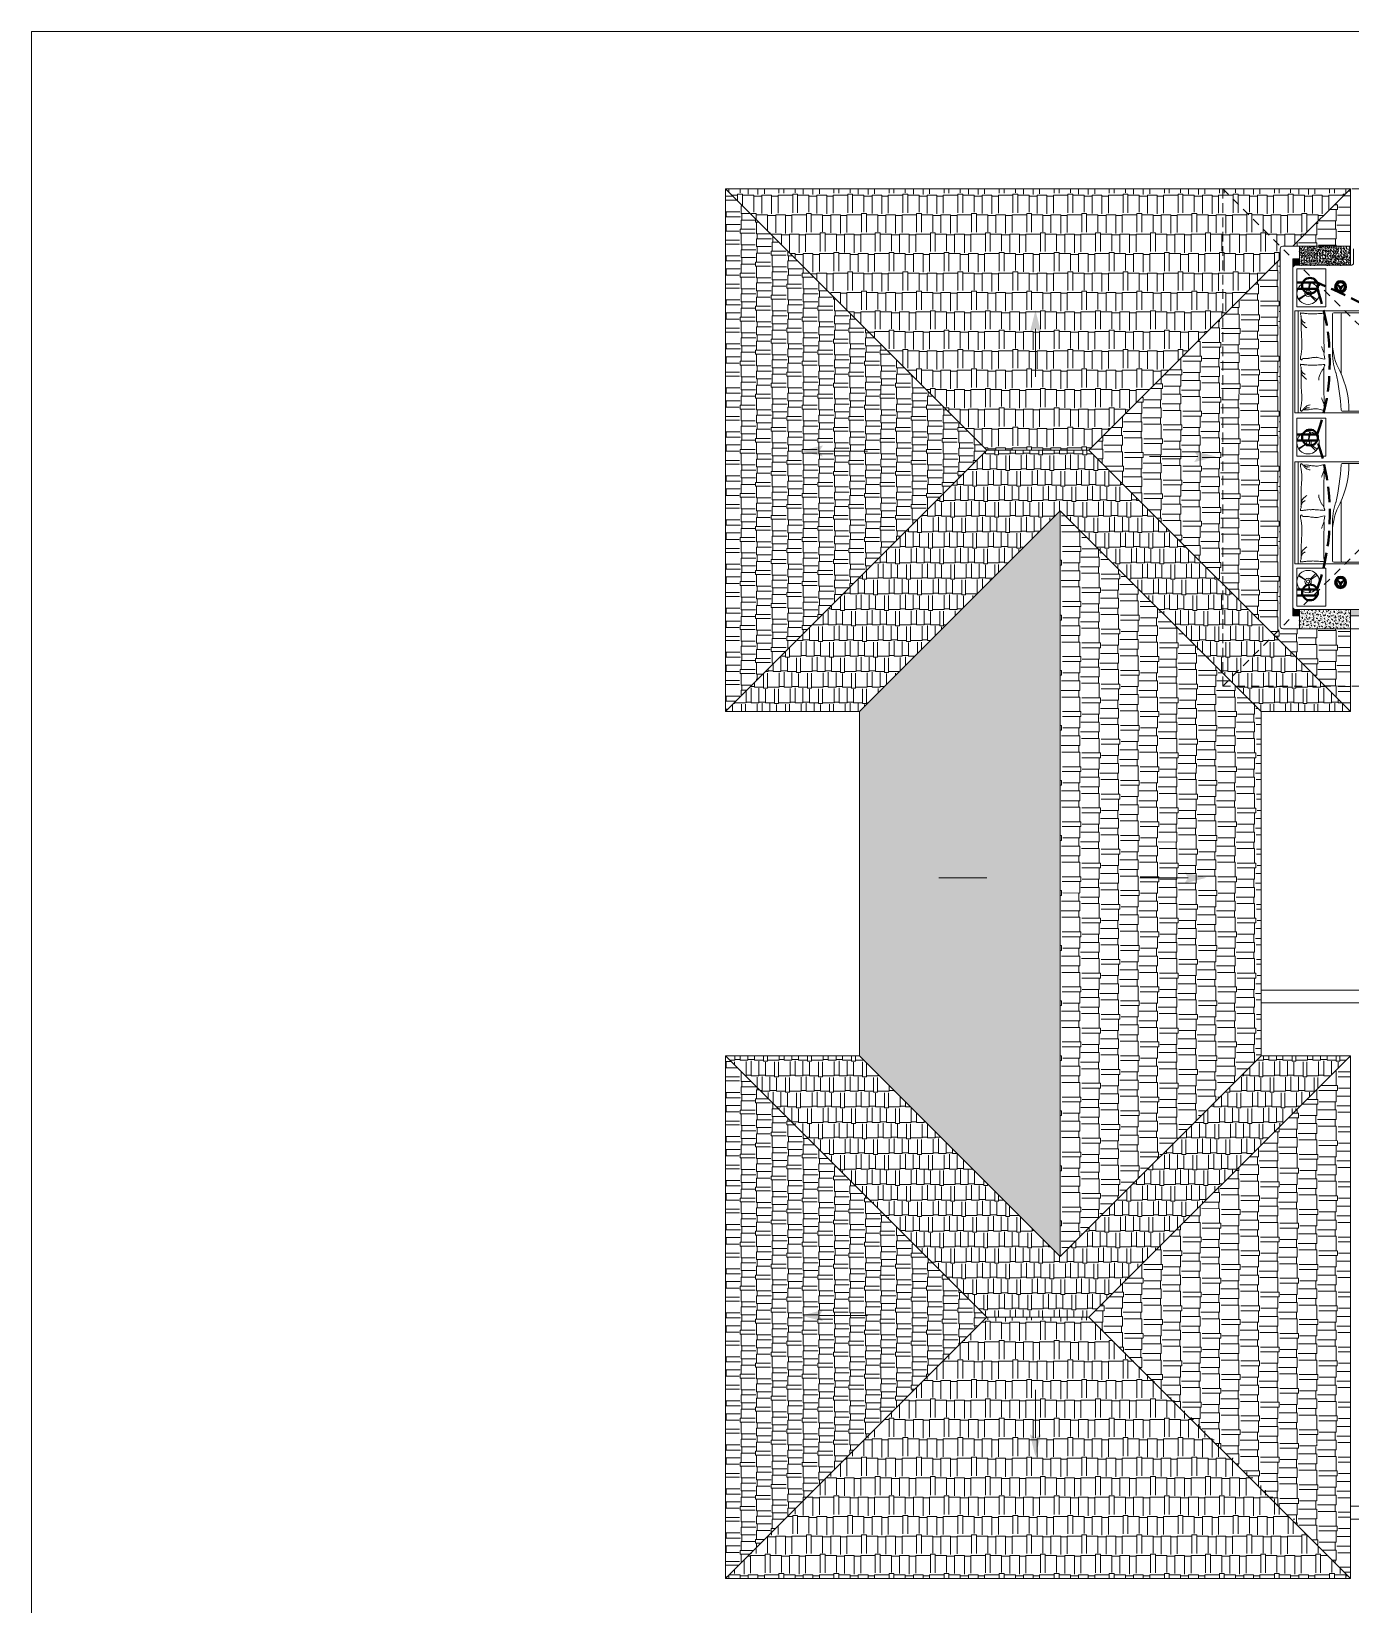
# Model space of a CAD drawing. Header units: metres. Extents: x 14 to 2416, y -346 to 476.
# Drawn here: x 113.19 to 133.88, y -153.24 to -128.56 of the extents above; entities that cross this region are included whole.
import ezdxf

# ---------------------------------------------------------------- set-up
doc = ezdxf.new("R2010")
doc.units = ezdxf.units.M
for name, pattern in [('0', [0]), ('CONTINU', [0]), ('CONTINUA', [0]), ('Dash Style-2', [0.694425, 0.48607, -0.208355]), ('HIDDEN2', [0.1875, 0.125, -0.0625])]:
    doc.linetypes.add(name, pattern=pattern)
doc.layers.get('0').update_dxf_attribs({"linetype": '0', "lineweight": 20})
doc.layers.get('Defpoints').update_dxf_attribs({"color": 6})
for name, color, linetype, lineweight in [('A-ANNO-TEXT', 20, 'Continuous', 13), ('A-WALL', 250, 'Continuous', 20), ('baños', 251, 'Continuous', 0), ('Columnas', 7, 'Continuous', 18), ('E Salida TCorrientes', 24, 'CONTINUA', 40), ('E Tuberia Emp Piso', 24, 'Dash Style-2', 40), ('MAVA', 1, 'Continuous', 15), ('MOBILIARIOS', 252, 'Continuous', 0), ('muros bajitos', 252, 'Continuous', 5), ('piso', 253, 'Continuous', 0), ('textos', 7, 'Continuous', 0)]:
    doc.layers.add(name, color=color, linetype=linetype, lineweight=lineweight)
doc.layers.add('HATCH', color=8, linetype='Continuous')
doc.layers.add('MAVA Luminarias', color=1, linetype='Continuous')
doc.layers.add('RELLENO SECCION', color=8, linetype='Continuous', lineweight=0, transparency=0.4)
doc.layers.add('Techos 1', color=7, linetype='HIDDEN2', lineweight=9, true_color=0x42391a)
doc.layers.add('Techos 2do', color=7, linetype='CONTINUA', lineweight=5, true_color=0x42391a)
doc.styles.get("Standard").update_dxf_attribs({"font": 'arial.ttf', "height": 0.1875})
pattern_1 = [(50, (114.33107, 55.238796), (0.058299094, -0.005100507), [0.006096, -0.067056]), (355, (114.33107, 55.238796), (-0.011277895, 0.06113819), [0.0048768, -0.053644987]), (100.451445, (114.33593, 55.23837), (0.0470212, 0.05603768), [0.005180803, -0.056988878]), (46.1842, (114.33107, 55.25505), (0.086745293, -0.013453545), [0.009144, -0.100584]), (96.63556, (114.3383, 55.25393), (0.07596932, 0.07917636), [0.00777121, -0.085483395]), (351.18415, (114.33107, 55.25505), (0.07596932, 0.07917636), [0.00731519, -0.080467114]), (21, (114.3392, 55.25099), (0.048516605, -0.032724863), [0.006096, -0.067056]), (326, (114.3392, 55.25099), (0.01977665, 0.05894015), [0.0048768, -0.0536448]), (71.451445, (114.34324, 55.24826), (0.068293254, 0.026215286), [0.005180803, -0.05698878]), (37.5, (114.331071, 55.238796), (0.000988353, 0.0270576124), [0, -0.05299456, 0, -0.0544576, 0, -0.053848]), (7.5, (114.33107, 55.238796), (0.021382292, 0.032057784), [0, -0.03104896, 0, -0.05177536, 0, -0.0205232]), (327.5, (114.312946, 55.238796), (0.0433889905, -0.001833198), [0, -0.02032, 0, -0.0633984, 0, -0.0841248]), (317.5, (114.304818, 55.238796), (0.047401338, 0.008136477), [0, -0.026416, 0, -0.04210304, 0, -0.0597408])]
pattern_2 = [(0, (1.32934, 235.69313), (0.51816, 0.24384), [0.12192, -0.1016, 0.14224, -0.06096, 0.18288, -0.08128]), (0, (1.45126, 235.7033), (0.51816, 0.24384), [0.1016, -0.38608, 0.08128, -0.12192]), (0, (1.6951, 235.6779), (0.51816, 0.24384), [0.06096, -0.62992]), (90, (1.32934, 235.69313), (-0.17272, 0.24384), [0.23368, -0.74168]), (90, (1.45126, 235.69313), (-0.17272, 0.24384), [0.2286, -0.74676]), (90, (1.55286, 235.69313), (-0.17272, 0.24384), [0.21336, -0.762]), (90, (1.6951, 235.67789), (-0.17272, 0.24384), [0.23368, -0.74168]), (90, (1.75606, 235.67789), (-0.17272, 0.24384), [0.23368, -0.74168]), (90, (1.93894, 235.69313), (-0.17272, 0.24384), [0.22352, -0.75184])]
pattern_3 = [(180, (0.00952, 45.04422), (-0.6477, -0.3048), [0.1524, -0.127, 0.1778, -0.0762, 0.2286, -0.1016]), (180, (-0.14288, 45.03152), (-0.6477, -0.3048), [0.127, -0.4826, 0.1016, -0.1524]), (180, (-0.44768, 45.06327), (-0.6477, -0.3048), [0.0762, -0.7874]), (270, (0.00952, 45.04422), (0.2159, -0.3048), [0.2921, -0.9271]), (270, (-0.14288, 45.04422), (0.2159, -0.3048), [0.28575, -0.93345]), (270, (-0.26988, 45.04422), (0.2159, -0.3048), [0.2667, -0.9525]), (270, (-0.44768, 45.06327), (0.2159, -0.3048), [0.2921, -0.9271]), (270, (-0.52388, 45.06327), (0.2159, -0.3048), [0.2921, -0.9271]), (270, (-0.75248, 45.04422), (0.2159, -0.3048), [0.2794, -0.9398])]
pattern_4 = [(89.9973, (208.9486, 54.50617), (-0.304769, 0.6477146), [0.1524, -0.127, 0.1778, -0.0762, 0.2286, -0.1016]), (89.9973, (208.93592, 54.65857), (-0.304769, 0.6477146), [0.127, -0.4826, 0.1016, -0.1524]), (89.9973, (208.96768, 54.96336), (-0.304769, 0.6477146), [0.0762, -0.7874]), (179.9973, (208.9486, 54.50617), (-0.3048103, -0.2158854), [0.2921, -0.9271]), (179.9973, (208.94862, 54.65857), (-0.3048103, -0.2158854), [0.28575, -0.93345]), (179.9973, (208.94862, 54.78557), (-0.3048103, -0.2158854), [0.2667, -0.9525]), (179.9973, (208.96768, 54.96336), (-0.3048103, -0.2158854), [0.2921, -0.9271]), (179.9973, (208.96768, 55.03956), (-0.3048103, -0.2158854), [0.2921, -0.9271]), (179.9973, (208.94865, 55.26817), (-0.3048103, -0.2158854), [0.2794, -0.9398])]
pattern_5 = [(270, (201.86138, 54.20617), (0.24384, -0.51816), [0.12192, -0.1016, 0.14224, -0.06096, 0.18288, -0.08128]), (270, (201.87154, 54.08425), (0.24384, -0.51816), [0.1016, -0.38608, 0.08128, -0.12192]), (270, (201.84614, 53.8404), (0.24384, -0.51816), [0.06096, -0.62992]), (0, (201.86138, 54.20617), (0.24384, 0.17272), [0.23368, -0.74168]), (0, (201.86138, 54.08425), (0.24384, 0.17272), [0.2286, -0.74676]), (0, (201.86138, 53.98265), (0.24384, 0.17272), [0.21336, -0.762]), (0, (201.84614, 53.8404), (0.24384, 0.17272), [0.23368, -0.74168]), (0, (201.84614, 53.77945), (0.24384, 0.17272), [0.23368, -0.74168]), (0, (201.86138, 53.59657), (0.24384, 0.17272), [0.22352, -0.75184])]

# ---------------------------------------------------------------- blocks, each defined once
blk = doc.blocks.new('A$C89702949')
at = {"layer": 'HATCH'}
h = blk.add_hatch(dxfattribs=at)
h.set_pattern_fill('AR-CONC', color=256, scale=0.00032)
h.set_pattern_definition(pattern_1)
h.paths.add_polyline_path([(0, 19.989), (0, 19.689), (0.8, 19.689), (0.8, 19.989)])
h = blk.add_hatch(dxfattribs=at)
h.set_pattern_fill('AR-CONC', color=256, scale=0.00032)
h.set_pattern_definition(pattern_1)
h.paths.add_polyline_path([(0, 14.289), (0, 13.989), (0.8, 13.989), (0.8, 14.289)])
at = {"layer": 'Columnas'}
for points in [[(0, 19.989), (0, 19.689), (0.8, 19.689), (0.8, 19.989)], [(0, 14.289), (0, 13.989), (0.8, 13.989), (0.8, 14.289)]]:
    blk.add_lwpolyline(points, close=True, dxfattribs=at)
blk = doc.blocks.new('PL BASE 2N NASAS 09')
at = {"layer": 'RELLENO SECCION', "true_color": 0xc7c8ca}
h = blk.add_hatch(color=9, dxfattribs=at)
h.dxf.hatch_style = 1
edge = h.paths.add_edge_path()
edge.add_line((158.648, -5.412), (158.548, -5.412))
edge.add_line((158.548, -5.412), (158.548, -5.452))
edge.add_line((158.548, -5.452), (158.548, -5.552))
edge.add_arc((158.588, -5.552), 0.04, 90, 180, ccw=False)
edge.add_line((158.588, -5.512), (158.648, -5.512))
edge.add_line((158.648, -5.512), (158.648, -5.412))
h = blk.add_hatch(color=9, dxfattribs=at)
h.dxf.hatch_style = 1
edge = h.paths.add_edge_path()
edge.add_line((158.648, -11.012), (158.548, -11.012))
edge.add_line((158.548, -11.012), (158.548, -10.972))
edge.add_line((158.548, -10.972), (158.548, -10.872))
edge.add_arc((158.588, -10.872), 0.04, 180, 270)
edge.add_line((158.588, -10.912), (158.648, -10.912))
edge.add_line((158.648, -10.912), (158.648, -11.012))
h = blk.add_hatch(color=9, dxfattribs=at)
h.dxf.hatch_style = 1
edge = h.paths.add_edge_path()
edge.add_line((160.579, -11.012), (162.748, -11.012))
edge.add_line((162.748, -11.012), (162.747, -10.962))
edge.add_line((162.747, -10.962), (162.747, -10.871))
edge.add_arc((162.707, -10.872), 0.04, -90, 0.8237, ccw=False)
edge.add_line((162.707, -10.912), (159.447, -10.912))
edge.add_line((159.447, -10.912), (159.447, -11.012))
edge.add_line((159.447, -11.012), (160.579, -11.012))
at = {"layer": 'A-WALL'}
for p, q in [((158.388, -5.212), (159.458, -5.212)), ((158.648, -5.512), (158.588, -5.512)), ((158.648, -10.912), (158.588, -10.912)), ((159.448, -10.912), (162.708, -10.912))]:
    blk.add_line(p, q, dxfattribs=at)
for points in [[(159.448, -11.012), (160.658, -11.012, -0.414216), (160.698, -11.052), (160.698, -11.172, -0.414213), (160.658, -11.212), (158.388, -11.212, -0.414214), (158.348, -11.172), (158.348, -5.252)], [(159.498, -5.252), (159.498, -5.472, -0.414214), (159.458, -5.512), (159.448, -5.512)]]:
    blk.add_lwpolyline(points, format="xyb", dxfattribs=at)
blk.add_lwpolyline([(158.648, -5.412), (158.548, -5.412), (158.548, -11.012), (158.588, -11.012), (158.648, -11.012)], dxfattribs=at)
for centre, start, end in [((158.388, -5.252), 90, 180), ((158.588, -5.552), 90, 180), ((158.588, -10.872), 180, 270)]:
    blk.add_arc(centre, 0.04, start, end, dxfattribs=at)
at = {"layer": 'muros bajitos'}
for p, q in [((160.948, -16.88), (158.048, -16.88)), ((160.87, -17.08), (158.048, -17.08))]:
    blk.add_line(p, q, dxfattribs=at)
at = {"layer": 'piso'}
for p, q in [((159.448, -24.979), (160.948, -24.979)), ((159.448, -25.179), (160.988, -25.179))]:
    blk.add_line(p, q, dxfattribs=at)
at = {"layer": 'Techos 1', "linetype": 'ByBlock'}
for p, q in [((149.648, -12.512), (149.648, -4.312)), ((149.648, -4.312), (159.448, -4.312)), ((149.648, -4.312), (153.748, -8.412)), ((159.448, -4.312), (158.548, -5.212)), ((159.448, -4.312), (159.448, -5.212)), ((158.348, -5.412), (155.348, -8.412)), ((149.648, -12.512), (153.748, -8.412)), ((153.748, -8.412), (155.348, -8.412)), ((159.448, -12.512), (155.348, -8.412)), ((151.748, -12.512), (154.898, -9.362)), ((154.898, -21.062), (154.898, -9.362)), ((158.048, -12.512), (154.898, -9.362)), ((159.448, -11.212), (159.448, -12.512)), ((151.748, -12.512), (149.648, -12.512)), ((151.748, -12.512), (151.748, -17.912)), ((159.448, -12.512), (158.048, -12.512)), ((158.048, -12.512), (158.048, -17.912)), ((149.648, -26.112), (149.648, -17.912)), ((149.648, -17.912), (151.748, -17.912)), ((149.648, -17.912), (153.748, -22.012)), ((151.748, -17.912), (154.898, -21.062)), ((158.048, -17.912), (154.898, -21.062)), ((159.448, -17.912), (155.348, -22.012)), ((158.048, -17.912), (159.448, -17.912)), ((159.448, -17.912), (159.448, -26.112)), ((153.748, -22.012), (149.648, -26.112)), ((153.748, -22.012), (155.348, -22.012)), ((155.348, -22.012), (159.448, -26.112)), ((159.448, -26.112), (149.648, -26.112))]:
    blk.add_line(p, q, dxfattribs=at)
at = {"layer": 'Techos 1'}
for p, q in [((157.448, -4.312), (185.498, -4.312)), ((157.448, -4.312), (161.348, -8.212)), ((157.448, -12.112), (157.448, -4.312)), ((157.448, -12.112), (161.348, -8.212)), ((172.194, -12.112), (157.448, -12.112))]:
    blk.add_line(p, q, dxfattribs=at)
at = {"layer": 'Techos 1', "linetype": 'CONTINU'}
blk.add_line((159.448, -4.312), (158.548, -5.212), dxfattribs=at)
at = {"color": 1}
blk.add_blockref('A$C89702949', (158.648, -25.201), dxfattribs=at)
at = {"layer": 'baños', "linetype": 'Continuous', "flags": 8}
for tag, p in [('MODELNUMBER', (167.133, -5.631, 0)), ('TRADENAME', (167.133, -5.631, 0)), ('PRODUCT', (167.133, -5.631, 0)), ('MATERIAL', (167.133, -5.631, 0)), ('MODELNUMBER', (168.308, -5.631, 0)), ('TRADENAME', (168.308, -5.631, 0)), ('PRODUCT', (168.308, -5.631, 0)), ('MATERIAL', (168.308, -5.631, 0))]:
    blk.add_attdef(tag, p, '', height=0.0000254, rotation=180.0001, dxfattribs=at)
at = {"layer": 'baños', "linetype": 'Continuous'}
for tag, p, rotation in [('MODELNUMBER', (169.243, -19.706), 180.0001), ('TRADENAME', (169.243, -19.706), 180.0001), ('PRODUCT', (169.243, -19.706), 180.0001), ('MATERIAL', (169.243, -19.706), 180.0001), ('MODELNUMBER', (169.952, -19.706), 179.9999), ('TRADENAME', (169.952, -19.706), 179.9999), ('PRODUCT', (169.952, -19.706), 179.9999), ('MATERIAL', (169.952, -19.706), 179.9999)]:
    blk.add_attdef(tag, p, '', height=0.0000254, rotation=rotation, dxfattribs=at)
blk = doc.blocks.new('za_arrw5')
at = {"lineweight": 13}
for points in [[(-1, 0.25), (0, 0), (-0.833, 0)], [(-1, -0.25), (0, 0), (-0.833, 0)]]:
    blk.add_solid(points, dxfattribs=at)
blk = doc.blocks.new('A$Ca0281d7f')
at = {"layer": 'MOBILIARIOS'}
for p, q in [((0.401, 1.6), (0.401, 0)), ((2.401, 1.6), (0.401, 1.6)), ((0.413, 0.046), (0.413, 1.522)), ((0.463, 1.572), (1.792, 1.572)), ((1.676, 0.611), (1.676, 1.552)), ((1.812, 0.98), (1.812, 1.552)), ((2.348, 0), (2.348, 1.6)), ((2.401, 0), (2.401, 1.6)), ((1.932, 0.843), (1.962, 0.85)), ((1.962, 0.85), (2.045, 0.871)), ((0.401, 0), (2.401, 0)), ((1.658, 0.026), (0.433, 0.026)), ((1.932, 0.037), (1.962, 0.044)), ((1.962, 0.044), (2.045, 0.065))]:
    blk.add_line(p, q, dxfattribs=at)
blk.add_lwpolyline([(0.1, 1.579), (0.288, 1.579, -0.414214), (0.388, 1.479), (0.388, 0.154, -0.414214), (0.288, 0.054), (0.1, 0.054, -0.414214), (0, 0.154), (0, 1.479, -0.414214)], format="xyb", close=True, dxfattribs=at)
for centre, radius, start, end in [((0.463, 1.522), 0.05, 90, 180), ((1.656, 1.552), 0.02, 0, 90), ((1.792, 1.552), 0.02, 0, 90), ((1.931, 1.564), 0.00132, 286.6978, 7.1204), ((1.847, 1.538), 0.0875, 7.1204, 16.2212), ((1.936, 1.583), 0.0193, 260.0016, 286.6978), ((1.866, 1.514), 0.0767, 16.2212, 27.2841), ((1.984, 1.546), 0.0453, 192.869, 207.2841), ((1.921, 1.244), 0.321, 80.0016, 86.4951), ((2.089, 1.534), 0.146, 183.574, 192.869), ((3.111, 1.507), 1.164, 180.2865, 183.574), ((1.251, -12.056), 13.636, 86.4951, 86.945), ((2.045, 0.19), 1.365, 86.945, 88.3669), ((2.158, 0.875), 0.679, 88.3669, 93.3687), ((2.299, 0.649), 0.913, 93.3687, 97.6809), ((2.287, 1.367), 0.198, 97.6809, 102.1095), ((2.226, 1.807), 0.246, 278.1335, 282.1095), ((2.289, 1.597), 0.0328, 248.579, 278.1335), ((2.3, 1.55), 0.0156, 68.579, 111.9904), ((1.483, 1.55), 0.821, 354.7408, 358.0921), ((2.401, 1.484), 0.0992, 164.0648, 184.2159), ((2.257, 1.55), 0.0539, 329.3487, 354.7408), ((2.31, 1.565), 0.00428, 111.9904, 191.8931), ((2.309, 1.571), 0.00232, 250.436, 11.8931), ((2.314, 1.573), 0.00342, 201.7883, 250.436), ((2.34, 1.548), 0.0289, 149.3487, 184.3025), ((2.338, 1.572), 0.0251, 184.3025, 201.7883), ((15.928, 0.997), 13.983, 178.7205, 179.5243), ((7.667, 1.338), 5.719, 179.0296, 180.2865), ((2.307, 1.157), 0.2, 113.0028, 118.3168), ((2.26, 1.303), 0.0493, 118.3168, 129.0349), ((2.399, 1.191), 0.225, 129.0349, 136.1885), ((2.297, 1.33), 0.0992, 108.4397, 126.1766), ((2.564, 1.122), 0.392, 136.1885, 141.6114), ((2.345, 1.366), 0.0992, 126.1766, 143.9136), ((2.35, 1.358), 0.0768, 141.6114, 152.7604), ((2.382, 1.419), 0.0992, 143.9136, 164.0648), ((2.508, 1.323), 0.234, 152.7604, 159.1397), ((-1.477, 1.251), 3.773, 356.7919, 0.0008), ((1.775, 1.345), 0.529, 349.8101, 353.9133), ((0.807, 1.46), 1.494, 358.0921, 0.5757), ((1.43, 1.337), 0.873, 0.5757, 4.8018), ((2.454, 1.282), 0.152, 169.8101, 177.4614), ((2.592, 1.333), 0.29, 177.4614, 184.8018), ((0.828, 1.119), 0.985, 331.4328, 358.1261), ((0.54, 1.138), 1.405, 355.3824, 357.2509), ((1.714, 0.979), 0.23, 357.2509, 11.5586), ((3.158, 1.015), 1.216, 175.3824, 177.3904), ((1.269, 1.246), 0.739, 338.3423, 340.572), ((1.289, 1.295), 0.739, 336.5156, 338.3423), ((1.307, 1.338), 0.739, 334.6889, 336.5156), ((1.613, 0.95), 0.683, 0, 7.5469), ((0.719, 1.259), 0.566, 275.3391, 327.6895), ((1.213, 0.109), 0.734, 115.259, 126.9351), ((1.653, -0.116), 1.165, 113.0642, 130.3209), ((0.809, 1.252), 0.488, 280.6986, 322.6864), ((1.987, 0.051), 1.08, 133.6306, 161.4288), ((0.709, 0.707), 0.548, 13.2034, 27.0362), ((1.015, 0.557), 0.358, 12.4782, 50.4625), ((0.742, 0.967), 1.071, 342.1966, 0.7418), ((1.664, 0.888), 0.271, 350.5159, 355.9171), ((1.931, 0.843), 0.000917, 355.9171, 104.0449), ((1.931, 0.758), 0.00132, 286.6978, 7.1204), ((1.847, 0.732), 0.0875, 7.1204, 16.2212), ((1.936, 0.777), 0.0193, 260.0016, 286.6978), ((1.715, 0.938), 0.23, 342.6136, 350.5159), ((1.866, 0.708), 0.0767, 16.2212, 27.2841), ((2.06, 0.886), 0.12, 162.6136, 173.5659), ((1.921, 0.438), 0.321, 80.0016, 86.4951), ((2.089, 0.951), 0.146, 173.5659, 191.5586), ((1.25, 1.192), 0.739, 340.572, 342.8018), ((1.251, -12.862), 13.636, 86.4951, 86.945), ((2.048, 0.938), 0.0677, 267.3351, 284.0452), ((2.156, 1.525), 0.659, 261.9949, 267.3351), ((2.045, -0.616), 1.365, 86.945, 88.3669), ((2.158, 0.069), 0.679, 88.3669, 93.3687), ((2.193, 1.177), 0.317, 257.8016, 261.9949), ((2, -0.006), 0.882, 77.8016, 80.3156), ((2.299, -0.157), 0.913, 93.3687, 97.6809), ((2.186, 0.652), 0.204, 80.3156, 90), ((2.274, 0.364), 0.492, 90, 96.2324), ((2.287, 0.561), 0.198, 97.6809, 102.1095), ((2.226, 1.001), 0.246, 278.1335, 282.1095), ((2.258, 0.825), 0.0342, 4.4002, 63.4195), ((2.289, 0.791), 0.0328, 248.579, 278.1335), ((2.305, 0.825), 0.0131, 63.4195, 168.7276), ((2.3, 0.744), 0.0156, 68.579, 111.9904), ((2.063, 0.885), 0.242, 7.5469, 15.744), ((2.605, 0.961), 0.305, 188.4372, 195.744), ((2.31, 0.759), 0.00428, 111.9904, 191.8931), ((2.309, 0.765), 0.00232, 250.436, 11.8931), ((2.472, 0.878), 0.161, 180, 188.4372), ((2.402, 0.837), 0.0904, 168.7276, 180), ((2.314, 0.767), 0.00342, 201.7883, 250.436), ((2.34, 0.742), 0.0289, 149.3487, 184.3025), ((2.338, 0.766), 0.0251, 184.3025, 201.7883), ((1.692, 0.373), 1.165, 164.6278, 181.8845), ((1.239, 0.439), 0.689, 160.2936, 203.6414), ((0.46, 0.144), 0.548, 64.767, 78.5998), ((0.769, 0.29), 0.358, 64.0418, 102.0262), ((0.4, 0.264), 0.477, 346.1849, 52.0017), ((2.713, 1.725), 2.198, 207.9248, 209.3793), ((0.286, 0.34), 0.608, 341.81, 30.1351), ((-0.062, 0.567), 0.988, 350.0607, 2.6202), ((1.594, -0.205), 0.87, 105.336, 136.4193), ((0.716, 1.142), 0.787, 288.3527, 306.6851), ((0.715, 1.379), 0.988, 298.4971, 311.0566), ((2.945, 0.044), 1.39, 154.2427, 180.7342), ((4.77, -0.088), 3.096, 166.4201, 177.6238), ((1.984, 0.74), 0.0453, 192.869, 207.2841), ((2.089, 0.728), 0.146, 183.574, 192.869), ((2.562, 1.097), 0.729, 212.135, 215.8263), ((15.928, 0.191), 13.983, 178.7205, 179.5243), ((3.111, 0.701), 1.164, 180.2865, 183.574), ((7.667, 0.532), 5.719, 179.0296, 180.2865), ((2.251, 0.81), 0.313, 206.4985, 212.135), ((3.292, 1.234), 1.432, 204.3265, 206.4985), ((2.484, 0.774), 0.507, 200.6743, 204.3265), ((2.08, 0.569), 0.058, 184.0828, 200.6743), ((2.297, 0.532), 0.272, 176.4448, 184.0828), ((2.307, 0.351), 0.2, 113.0028, 118.3168), ((2.26, 0.497), 0.0493, 118.3168, 129.0349), ((2.399, 0.384), 0.225, 129.0349, 136.1885), ((2.297, 0.524), 0.0992, 108.4397, 126.1766), ((2.564, 0.316), 0.392, 136.1885, 141.6114), ((2.345, 0.56), 0.0992, 126.1766, 143.9136), ((2.35, 0.552), 0.0768, 141.6114, 152.7604), ((2.382, 0.613), 0.0992, 143.9136, 164.0648), ((2.508, 0.517), 0.234, 152.7604, 159.1397), ((0.807, 0.654), 1.494, 358.0921, 0.5757), ((1.43, 0.531), 0.873, 0.5757, 4.8018), ((1.483, 0.744), 0.821, 354.7408, 358.0921), ((2.401, 0.678), 0.0992, 164.0648, 184.2159), ((7.623, 0.343), 5.322, 178.2786, 179.5731), ((2.592, 0.527), 0.29, 177.4614, 184.8018), ((2.257, 0.744), 0.0539, 329.3487, 354.7408), ((1.242, 0.167), 0.734, 166.8226, 178.4988), ((0.124, 0.42), 0.787, 339.9163, 358.2487), ((2.713, 1.725), 2.198, 215.2966, 217.2418), ((0.54, 0.332), 1.405, 355.3824, 357.2509), ((3.158, 0.209), 1.216, 175.3824, 177.3904), ((1.247, 0.345), 1.049, 353.9133, 0), ((1.775, 0.439), 0.529, 349.8101, 353.9133), ((0.433, 0.046), 0.02, 180, 270), ((0.91, 2.347), 2.198, 259.4884, 268.8054), ((1.658, 0.046), 0.02, 270, 345.3738), ((1.664, 0.082), 0.271, 350.5159, 355.9171), ((1.931, 0.037), 0.000917, 355.9171, 104.0449), ((1.715, 0.132), 0.23, 342.6136, 350.5159), ((1.714, 0.173), 0.23, 357.2509, 11.5586), ((2.06, 0.08), 0.12, 162.6136, 173.5659), ((2.089, 0.145), 0.146, 173.5659, 191.5586), ((1.25, 0.386), 0.739, 340.572, 342.8018), ((1.269, 0.44), 0.739, 338.3423, 340.572), ((1.289, 0.489), 0.739, 336.5156, 338.3423), ((1.307, 0.532), 0.739, 334.6889, 336.5156), ((2.048, 0.132), 0.0677, 267.3351, 284.0452), ((2.156, 0.719), 0.659, 261.9949, 267.3351), ((2.193, 0.371), 0.317, 257.8016, 261.9949), ((2, -0.812), 0.882, 77.8016, 80.3156), ((2.203, 0.259), 0.14, 253.485, 264.3689), ((2.172, 0.169), 0.0915, 270, 284.6851), ((2.186, -0.154), 0.204, 80.3156, 90), ((2.253, 0.244), 0.14, 242.6012, 253.485), ((2.214, 0.134), 0.0562, 251.2201, 270), ((2.313, 0.209), 0.14, 224.9024, 242.6012), ((2.29, 0.269), 0.206, 248.1851, 251.2201), ((2.274, -0.442), 0.492, 90, 96.2324), ((2.289, 0.211), 0.151, 244.6449, 248.1851), ((2.267, 0.11), 0.0526, 228.5571, 244.6449), ((2.317, 0.115), 0.0899, 216.2641, 228.5571), ((2.373, 0.148), 0.14, 207.2036, 224.9024), ((2.258, 0.019), 0.0342, 4.4002, 63.4195), ((1.613, 0.144), 0.683, 0, 7.5469), ((2.305, 0.019), 0.0131, 63.4195, 168.7276), ((2.063, 0.078), 0.242, 7.5469, 15.744), ((2.605, 0.155), 0.305, 188.4372, 195.744), ((2.472, 0.072), 0.161, 180, 188.4372), ((2.402, 0.031), 0.0904, 168.7276, 180)]:
    blk.add_arc(centre, radius, start, end, dxfattribs=at)
blk = doc.blocks.new('A$C8346a57b')
at = {"layer": 'MOBILIARIOS'}
for p, q in [((0.264, 0.26), (0.234, 0.382)), ((0.27, 0.262), (0.255, 0.386)), ((0.236, 0.183), (0.134, 0.11)), ((0.241, 0.177), (0.153, 0.088)), ((0.317, 0.183), (0.419, 0.11)), ((0.32, 0.187), (0.428, 0.125))]:
    blk.add_line(p, q, dxfattribs=at)
blk.add_lwpolyline([(0, 0.598), (0.45, 0.598), (0.45, 0), (0, 0)], close=True, dxfattribs=at)
for radius in [0.175, 0.05, 0.025]:
    blk.add_circle((0.276, 0.212), radius, dxfattribs=at)
blk = doc.blocks.new('PL MUEBLES 2N NASAS 09')
at = {"layer": 'Techos 2do'}
h = blk.add_hatch(dxfattribs=at)
h.set_pattern_fill('AR-RSHKE', color=256, scale=0.001, angle=180)
h.set_pattern_definition(pattern_3)
edge = h.paths.add_edge_path()
edge.add_line((199.562, 58.405), (203.662, 54.305))
edge.add_line((203.662, 54.305), (205.262, 54.305))
edge.add_line((205.262, 54.305), (208.262, 57.305))
edge.add_line((208.262, 57.305), (208.262, 57.435))
edge.add_arc((208.332, 57.435), 0.07, 90, 180.0001, ccw=False)
edge.add_line((208.332, 57.505), (208.462, 57.505))
edge.add_line((208.462, 57.505), (209.362, 58.405))
edge.add_line((209.362, 58.405), (199.562, 58.405))
h = blk.add_hatch(dxfattribs=at)
h.set_pattern_fill('AR-RSHKE', color=256, scale=0.0008, angle=270)
h.set_pattern_definition(pattern_5)
h.paths.add_polyline_path([(199.562, 58.405), (203.662, 54.305), (199.562, 50.205)])
h = blk.add_hatch(dxfattribs=at)
h.set_pattern_fill('AR-RSHKE', color=256, scale=0.001, angle=89.9973)
h.set_pattern_definition(pattern_4)
edge = h.paths.add_edge_path()
edge.add_line((208.302, 51.505), (209.362, 51.505))
edge.add_line((209.362, 51.505), (209.362, 50.205))
edge.add_line((209.362, 50.205), (205.262, 54.305))
edge.add_line((205.262, 54.305), (208.262, 57.305))
edge.add_line((208.262, 57.305), (208.262, 54.205))
edge.add_line((208.262, 54.205), (208.262, 51.545))
edge.add_arc((208.302, 51.545), 0.04, 180, 270.0002)
h.paths.add_polyline_path([(208.462, 57.505), (209.362, 58.405), (209.362, 57.505)])
h = blk.add_hatch(dxfattribs=at)
h.set_pattern_fill('AR-RSHKE', color=256, scale=0.0008)
h.set_pattern_definition(pattern_2)
h.paths.add_polyline_path([(199.562, 50.205), (203.662, 54.305), (205.262, 54.305), (209.362, 50.205), (207.962, 50.205), (204.812, 53.355), (201.662, 50.205)])
h = blk.add_hatch(dxfattribs=at)
h.set_pattern_fill('AR-RSHKE', color=256, scale=0.0008, angle=270)
h.set_pattern_definition([(270, (202.91138, 60.9007), (0.24384, -0.51816), [0.12192, -0.1016, 0.14224, -0.06096, 0.18288, -0.08128]), (270, (202.92154, 60.77878), (0.24384, -0.51816), [0.1016, -0.38608, 0.08128, -0.12192]), (270, (202.89614, 60.53494), (0.24384, -0.51816), [0.06096, -0.62992]), (0, (202.91138, 60.9007), (0.24384, 0.17272), [0.23368, -0.74168]), (0, (202.91138, 60.77878), (0.24384, 0.17272), [0.2286, -0.74676]), (0, (202.91138, 60.67718), (0.24384, 0.17272), [0.21336, -0.762]), (0, (202.89614, 60.53494), (0.24384, 0.17272), [0.23368, -0.74168]), (0, (202.89614, 60.47398), (0.24384, 0.17272), [0.23368, -0.74168]), (0, (202.91138, 60.2911), (0.24384, 0.17272), [0.22352, -0.75184])])
h.paths.add_polyline_path([(201.662, 44.805), (204.812, 41.655), (204.812, 53.355), (201.662, 50.205)])
h = blk.add_hatch(dxfattribs=at)
h.set_pattern_fill('AR-RSHKE', color=256, scale=0.001, angle=89.9973)
h.set_pattern_definition([(89.99726, (1.32934, 235.69313), (-0.30476904, 0.64771457), [0.1524, -0.127, 0.1778, -0.0762, 0.2286, -0.1016]), (89.99726, (1.31665, 235.84553), (-0.30476904, 0.64771457), [0.127, -0.4826, 0.1016, -0.1524]), (89.99726, (1.3484, 236.15033), (-0.30476904, 0.64771457), [0.0762, -0.7874]), (179.99726, (1.32934, 235.69313), (-0.30481032, -0.21588543), [0.2921, -0.9271]), (179.99726, (1.32935, 235.84553), (-0.30481032, -0.21588543), [0.28575, -0.93345]), (179.99726, (1.32935, 235.97253), (-0.30481032, -0.21588543), [0.2667, -0.9525]), (179.99726, (1.34841, 236.15033), (-0.30481032, -0.21588543), [0.2921, -0.9271]), (179.99726, (1.34842, 236.22653), (-0.30481032, -0.21588543), [0.2921, -0.9271]), (179.99726, (1.32938, 236.45513), (-0.30481032, -0.21588543), [0.2794, -0.9398])])
h.paths.add_polyline_path([(207.962, 44.805), (204.812, 41.655), (204.812, 53.355), (207.962, 50.205)])
h = blk.add_hatch(dxfattribs=at)
h.set_pattern_fill('AR-RSHKE', color=256, scale=0.0008)
h.set_pattern_definition(pattern_2)
h.paths.add_polyline_path([(199.562, 44.805), (203.662, 40.705), (205.262, 40.705), (209.362, 44.805), (207.962, 44.805), (204.812, 41.655), (201.662, 44.805)])
h = blk.add_hatch(dxfattribs=at)
h.set_pattern_fill('AR-RSHKE', color=256, scale=0.0008, angle=270)
h.set_pattern_definition(pattern_5)
h.paths.add_polyline_path([(199.562, 36.605), (203.662, 40.705), (199.562, 44.805)])
h = blk.add_hatch(dxfattribs=at)
h.set_pattern_fill('AR-RSHKE', color=256, scale=0.001, angle=89.9973)
h.set_pattern_definition(pattern_4)
h.paths.add_polyline_path([(209.362, 42.889), (209.362, 43.516), (209.362, 44.805), (205.262, 40.705), (208.513, 37.454), (209.362, 40.816)])
h.paths.add_polyline_path([(208.516, 37.451), (209.362, 36.605), (209.362, 40.813)])
h = blk.add_hatch(dxfattribs=at)
h.set_pattern_fill('AR-RSHKE', color=256, scale=0.001, angle=180)
h.set_pattern_definition(pattern_3)
h.paths.add_polyline_path([(199.562, 36.605), (203.662, 40.705), (205.262, 40.705), (208.262, 37.766), (208.356, 37.611), (208.526, 37.441), (209.362, 36.605)])
blk.add_line((208.238, 36.935), (208.238, 36.935))
at = {"layer": 'piso'}
blk.add_line((208.463, 37.538), (208.49, 37.538), dxfattribs=at)
at = {"layer": 'Techos 1'}
blk.add_line((207.362, 58.405), (207.362, 50.605), dxfattribs=at)
at = {"layer": 'textos', "lineweight": 13}
for p, q in [((204.423, 56.211), (204.423, 55.456)), ((201.032, 54.292), (201.787, 54.292)), ((206.969, 54.205), (206.214, 54.205)), ((202.906, 47.598), (203.662, 47.598)), ((206.818, 47.598), (206.062, 47.598)), ((201.032, 40.729), (201.787, 40.729)), ((204.423, 38.81), (204.423, 39.566))]:
    blk.add_line(p, q, dxfattribs=at)
blk.add_blockref('PL BASE 2N NASAS 09', (49.914, 62.717))
at = {"layer": 'MOBILIARIOS', "xscale": -1}
for name, p in [('A$C8346a57b', (208.975, 56.553)), ('A$Ca0281d7f', (210.893, 54.89)), ('A$C8346a57b', (208.975, 54.209))]:
    blk.add_blockref(name, p, dxfattribs=at)
at = {"layer": 'MOBILIARIOS', "rotation": 180}
for name, p in [('A$Ca0281d7f', (210.893, 54.12)), ('A$C8346a57b', (208.975, 52.457))]:
    blk.add_blockref(name, p, dxfattribs=at)
at = {"layer": 'textos', "lineweight": 13, "yscale": 0.3491189357928305, "zscale": 0.3491189357928305}
for p, xscale, rotation in [((204.423, 56.502), 0.3491189357928305, 90.00273872662001), ((200.741, 54.292), 0.3491189357928305, 180.00273872662), ((207.26, 54.205), 0.3491189357928305, 0.002738726620007072), ((202.615, 47.598), 0.3491189357928305, 180.00273872662), ((207.109, 47.598), -0.3491189357928305, 179.9972612733706), ((200.741, 40.729), -0.3491189357928305, 359.99726127338), ((204.423, 38.519), -0.3491189357928305, 89.99726127338003)]:
    blk.add_blockref('za_arrw5', p, dxfattribs=dict(at, xscale=xscale, rotation=rotation))
blk = doc.blocks.new('A$C595364de')
blk.add_blockref('PL MUEBLES 2N NASAS 09', (-199.562, -36.605))
blk = doc.blocks.new('dl ip')
at = {"layer": 'MAVA', "transparency": 33554687}
h = blk.add_hatch(color=40, dxfattribs=at)
h.dxf.hatch_style = 1
h.paths.add_polyline_path([(94.757, -111.209), (94.711, -111.248), (94.662, -111.211), (94.711, -111.309)])
at = {"layer": 'MAVA Luminarias', "linetype": 'Continuous'}
h = blk.add_hatch(color=40, dxfattribs=at)
h.paths.add_polyline_path([(94.618, -111.248, 1), (94.804, -111.248, 1)])
h.paths.add_polyline_path([(94.772, -111.248, -1), (94.65, -111.248, -1)], flags=16)
at = {"layer": 'MAVA', "color": 40}
for p, q in [((94.711, -111.248), (94.662, -111.211)), ((94.662, -111.211), (94.711, -111.309)), ((94.711, -111.309), (94.757, -111.209)), ((94.757, -111.209), (94.711, -111.248))]:
    blk.add_line(p, q, dxfattribs=at)
at = {"layer": 'MAVA Luminarias', "color": 40, "linetype": 'Continuous'}
for radius in [0.093, 0.061]:
    blk.add_circle((94.711, -111.248), radius, dxfattribs=at)
blk = doc.blocks.new('*U425')
at = {"layer": 'E Salida TCorrientes'}
for p, q in [((0.04, -0.266), (0.04, 0)), ((-0.04, -0.266), (-0.04, 0))]:
    blk.add_line(p, q, dxfattribs=at)
blk.add_circle((0, -0.171), 0.103, dxfattribs=at)

msp = doc.modelspace()

# ---------------------------------------------------------------- linework, layer by layer
at = {"layer": 'Defpoints', "lineweight": 13}
msp.add_lwpolyline([(113.19, -128.559), (169.488, -128.559), (169.488, -169.348), (113.19, -169.348)], close=True, dxfattribs=at)
msp.add_lwpolyline([(113.19, -128.559), (169.488, -128.559), (169.488, -169.348), (113.19, -169.348)], close=True, dxfattribs=at)
at = {"layer": 'E Tuberia Emp Piso', "ltscale": 0.5}
for centre, radius, start, end in [((129.309, -142.019), 10.345, 43.137, 66.9532), ((130.129, -133.739), 3.426, 340.5197, 19.4803), ((129.992, -136.144), 3.563, 340.8977, 19.1023)]:
    msp.add_arc(centre, radius, start, end, dxfattribs=at)

# ---------------------------------------------------------------- block references
at = {"layer": 'A-ANNO-TEXT'}
msp.add_blockref('A$C595364de', (124.077, -152.828), dxfattribs=at)
msp.add_blockref('A$C595364de', (124.077, -152.828), dxfattribs=at)
at = {"layer": 'E Salida TCorrientes', "xscale": -1.2, "yscale": 1.2, "zscale": 1.2, "rotation": 90}
for p in [(133.039, -132.548), (133.039, -134.93), (133.039, -137.359)]:
    msp.add_blockref('*U425', p, dxfattribs=at)
at = {"layer": 'MAVA Luminarias', "xscale": -1}
for p in [(228.435, -21.316), (228.435, -21.316), (228.435, -25.954), (228.435, -25.954)]:
    msp.add_blockref('dl ip', p, dxfattribs=at)

doc.saveas('drawing.dxf')
